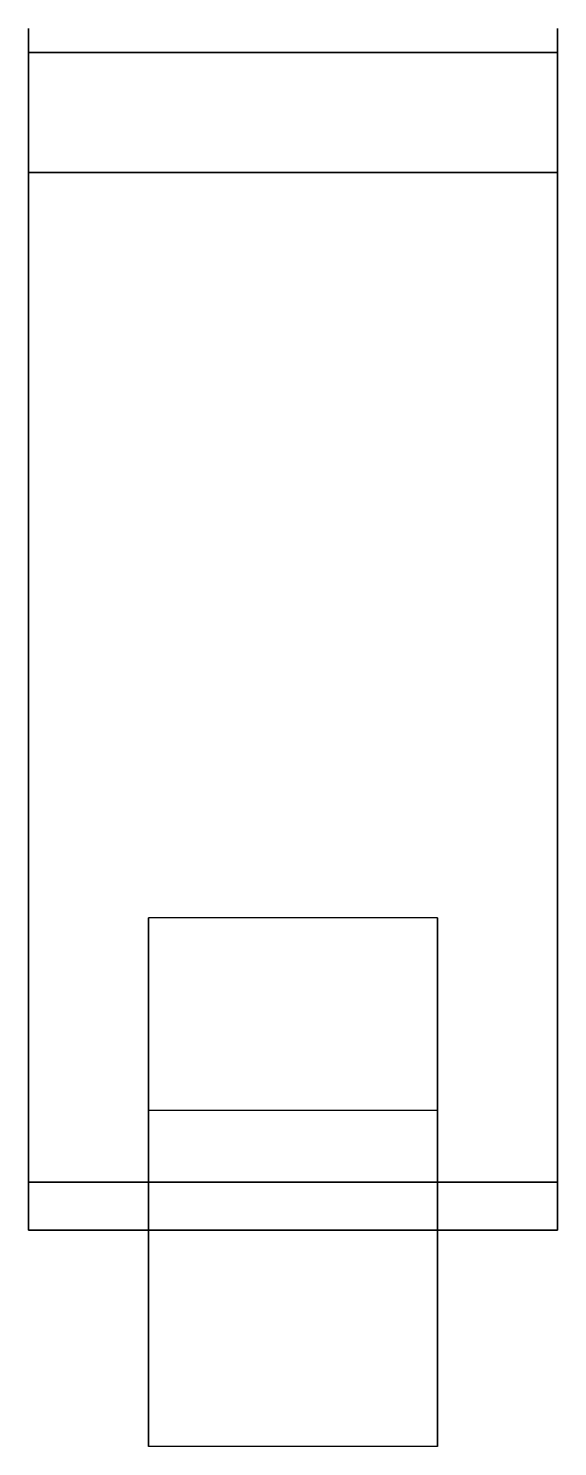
# Model space of a CAD drawing. Extents: x -0.11 to 0.11, y -0.07 to 0.52.
import ezdxf

# ---------------------------------------------------------------- set-up
doc = ezdxf.new("R2010")
doc.units = 0
doc.layers.add('SHASSIS1', color=3, linetype='CONTINUOUS')

msp = doc.modelspace()

# ---------------------------------------------------------------- linework, layer by layer
at = {"layer": 'SHASSIS1'}
for points in [[(-0.11, 0.21, -0.71), (-0.11, 0.29, -0.75), (-0.11, 0.52, -0.5), (-0.11, 0.36, -0.5)], [(-0.11, 0.36, -0.5), (-0.11, 0.52, -0.5), (-0.11, 0.51, -0.3), (-0.11, 0.36, -0.35)], [(0.11, 0.21, -0.71), (0.11, 0.29, -0.75), (0.11, 0.52, -0.5), (0.11, 0.36, -0.5)], [(0.11, 0.36, -0.5), (0.11, 0.52, -0.5), (0.11, 0.51, -0.3), (0.11, 0.36, -0.35)], [(-0.11, 0.46, -0.2), (-0.11, 0.51, -0.3), (-0.11, 0.04, -0.47), (-0.11, 0.02, -0.34)], [(-0.11, 0.04, -0.47), (-0.11, 0.51, -0.3), (0.11, 0.51, -0.3), (0.11, 0.04, -0.47)], [(0.11, 0.46, -0.2), (0.11, 0.51, -0.3), (-0.11, 0.51, -0.3), (-0.11, 0.46, -0.2)], [(0.11, 0.04, -0.47), (0.11, 0.51, -0.3), (0.11, 0.46, -0.2), (0.11, 0.02, -0.34)], [(0.11, 0.02, -0.34), (0.11, 0.46, -0.2), (-0.11, 0.46, -0.2), (-0.11, 0.02, -0.34)], [(-0.06, 0.07), (-0.06, 0.15, -0.3), (-0.06, 0.02, -0.34), (-0.06, -0.07)], [(0.06, 0.07), (0.06, 0.15, -0.3), (-0.06, 0.15, -0.3), (-0.06, 0.07)], [(0.06, 0.02, -0.34), (0.06, 0.15, -0.3), (0.06, 0.07), (0.06, -0.07)], [(-0.11, 0.02, -0.34), (-0.11, 0.04, -0.47), (0.11, 0.04, -0.47), (0.11, 0.02, -0.34)], [(-0.06, -0.07), (-0.06, 0.02, -0.34), (0.06, 0.02, -0.34), (0.06, -0.07)]]:
    msp.add_3dface(points, dxfattribs=at)

doc.saveas('drawing.dxf')
